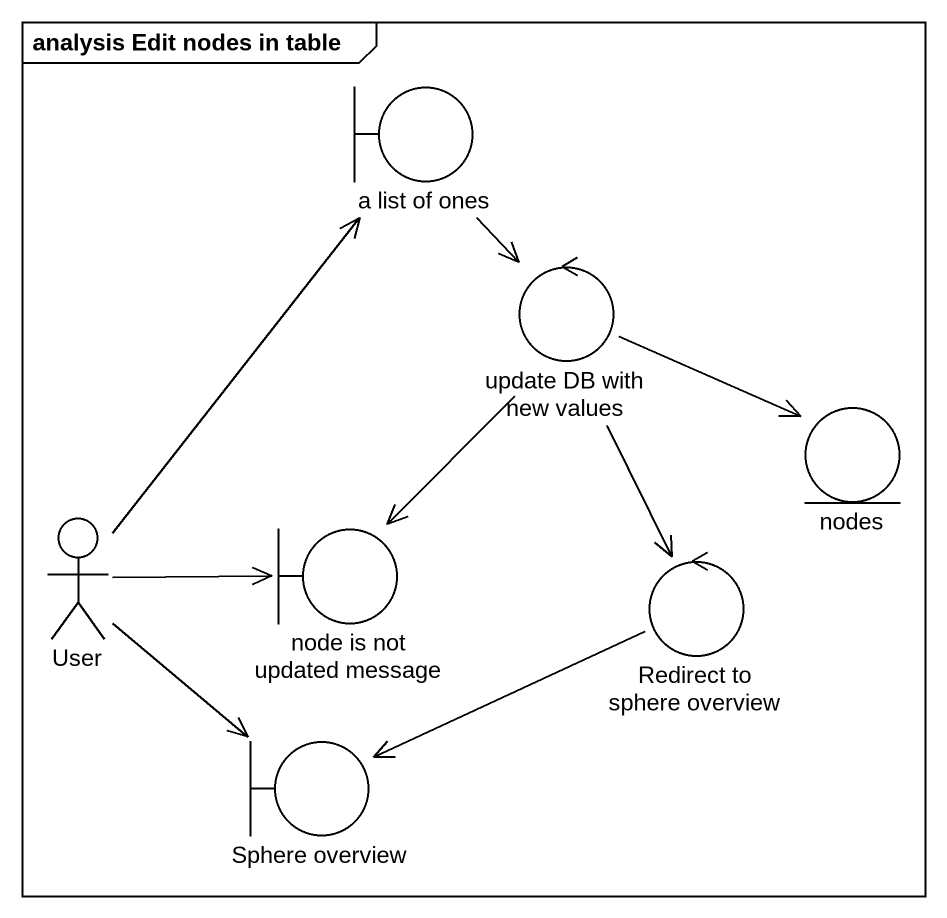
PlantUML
@startuml
mainframe analysis Edit nodes in table
boundary "a list of ones" as a_list_of_ones
control "update DB with new values" as update_DB_with_new_values
entity nodes
actor User
boundary "node is not updated message" as node_is_not_updated_message
control "Redirect to sphere overview" as Redirect_to_sphere_overview
boundary "Sphere overview" as Sphere_overview
a_list_of_ones --> update_DB_with_new_values
update_DB_with_new_values -right-> nodes
update_DB_with_new_values --> node_is_not_updated_message
update_DB_with_new_values --> Redirect_to_sphere_overview
User -up-> a_list_of_ones
User -right-> node_is_not_updated_message
User --> Sphere_overview
Redirect_to_sphere_overview -left-> Sphere_overview
@enduml
